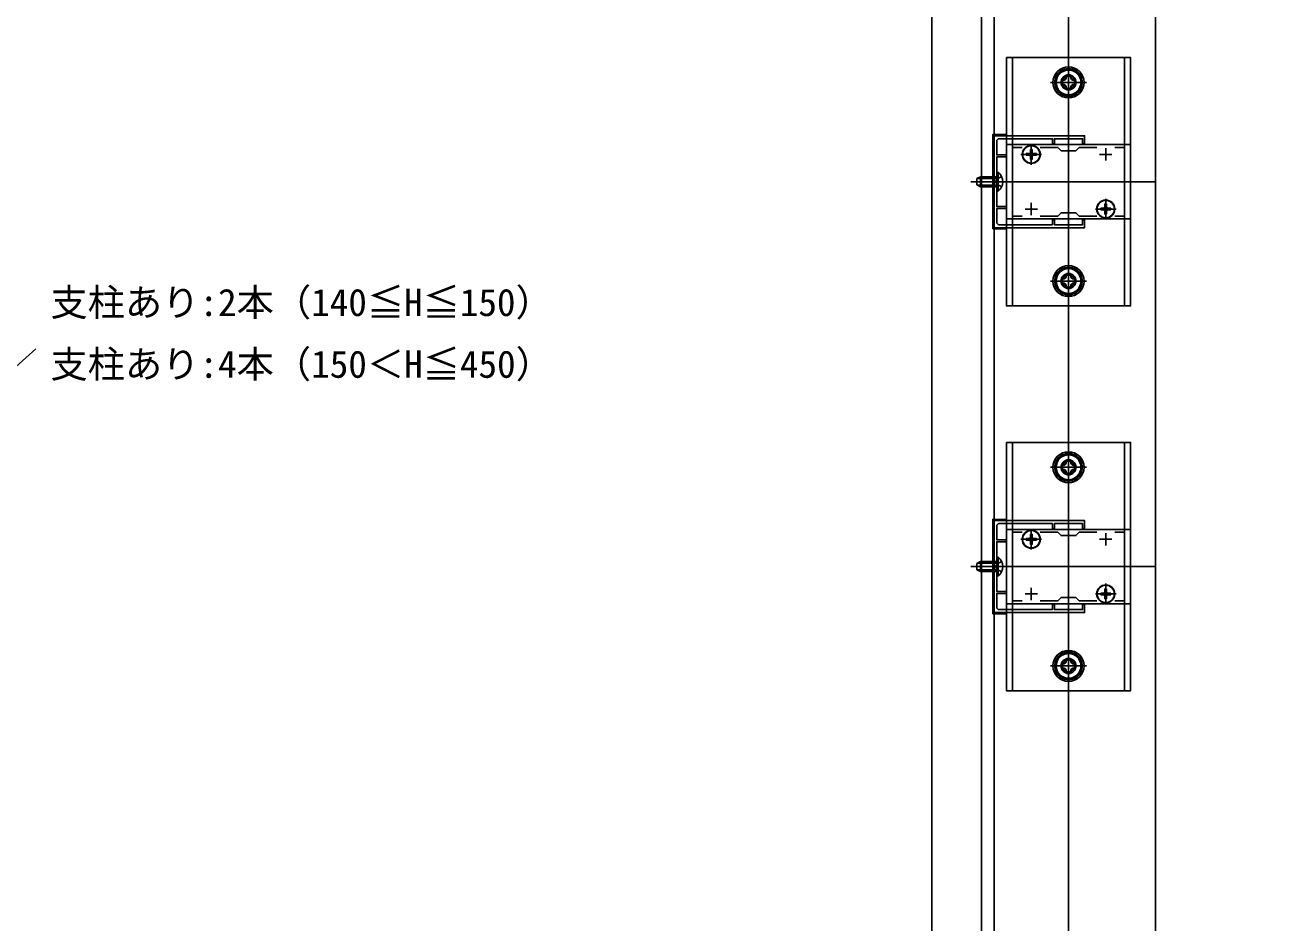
# Model space of a CAD drawing. Units: millimetres, scale not verified. Extents: x -875 to 875, y -1300 to 1294.
# Drawn here: x -246 to 262, y -938 to -577 of the extents above; entities that cross this region are included whole.
import ezdxf
from ezdxf.enums import TextEntityAlignment as Align

# ---------------------------------------------------------------- set-up
doc = ezdxf.new("R2010")
doc.units = ezdxf.units.MM
doc.header["$LTSCALE"] = 8
for name, color, linetype in [('0-2_YKK_11', 7, 'Continuous'), ('0-4_YKK_12', 2, 'Continuous'), ('0-5_YKK_13', 4, 'Continuous'), ('0-6_YKK_D', 6, 'Continuous'), ('0-8_YSS_K', 3, 'Continuous')]:
    doc.layers.add(name, color=color, linetype=linetype)
doc.styles.add('ＭＳ ゴシック', font='')
doc.styles.get('ＭＳ ゴシック').set_extended_font_data('MS Gothic')

msp = doc.modelspace()

# ---------------------------------------------------------------- linework, layer by layer
at = {"layer": '0-2_YKK_11'}
for p, q in [((156.654, -628.6), (161.654, -628.6)), ((159.154, -631.1), (159.154, -626.1)), ((186.654, -628.6), (191.654, -628.6)), ((189.154, -631.1), (189.154, -626.1)), ((159.154, -653.1), (159.154, -648.1)), ((189.154, -653.1), (189.154, -648.1)), ((156.654, -650.6), (161.654, -650.6)), ((186.654, -650.6), (191.654, -650.6)), ((159.154, -786.1), (159.154, -781.1)), ((189.154, -786.1), (189.154, -781.1)), ((156.654, -783.6), (161.654, -783.6)), ((186.654, -783.6), (191.654, -783.6)), ((156.654, -805.6), (161.654, -805.6)), ((159.154, -808.1), (159.154, -803.1)), ((186.654, -805.6), (191.654, -805.6)), ((189.154, -808.1), (189.154, -803.1))]:
    msp.add_line(p, q, dxfattribs=at)
for points in [[(144.154, -621.1), (144.154, -658.1), (180.654, -658.1), (180.654, -654.9), (179.854, -654.9), (179.854, -656.9), (174.612, -656.9), (174.429, -657.02), (173.879, -657.02), (173.695, -656.9), (168.454, -656.9), (168.454, -654.9), (167.654, -654.9), (167.654, -656.9), (146.254, -656.9)], [(146.254, -622.3), (167.654, -622.3), (167.654, -624.3), (168.454, -624.3), (168.454, -622.3), (173.695, -622.3), (173.879, -622.18), (174.429, -622.18), (174.612, -622.3), (179.854, -622.3), (179.854, -624.3), (180.654, -624.3), (180.654, -621.1), (144.154, -621.1)], [(145.254, -655.9), (145.254, -650.4), (149.154, -650.4), (149.154, -649.6), (145.254, -649.6), (145.254, -640.058), (145.134, -639.875), (145.134, -639.325), (145.254, -639.142), (145.254, -629.6), (149.154, -629.6), (149.154, -628.8), (145.254, -628.8), (145.254, -623.3)], [(155.52, -653.4), (151.654, -653.4), (151.654, -625.8), (155.52, -625.8)], [(162.787, -625.8), (169.854, -625.8), (171.154, -627.1), (177.154, -627.1), (178.454, -625.8), (185.52, -625.8)], [(192.787, -625.8), (196.654, -625.8), (196.654, -653.4), (192.787, -653.4)], [(185.52, -653.4), (178.454, -653.4), (177.154, -652.1), (171.154, -652.1), (169.854, -653.4), (162.787, -653.4)], [(144.154, -776.1), (144.154, -813.1), (180.654, -813.1), (180.654, -809.9), (179.854, -809.9), (179.854, -811.9), (174.612, -811.9), (174.429, -812.02), (173.879, -812.02), (173.695, -811.9), (168.454, -811.9), (168.454, -809.9), (167.654, -809.9), (167.654, -811.9), (146.254, -811.9)], [(146.254, -777.3), (167.654, -777.3), (167.654, -779.3), (168.454, -779.3), (168.454, -777.3), (173.695, -777.3), (173.879, -777.18), (174.429, -777.18), (174.612, -777.3), (179.854, -777.3), (179.854, -779.3), (180.654, -779.3), (180.654, -776.1), (144.154, -776.1)], [(145.254, -810.9), (145.254, -805.4), (149.154, -805.4), (149.154, -804.6), (145.254, -804.6), (145.254, -795.058), (145.134, -794.875), (145.134, -794.325), (145.254, -794.142), (145.254, -784.6), (149.154, -784.6), (149.154, -783.8), (145.254, -783.8), (145.254, -778.3)], [(155.52, -808.4), (151.654, -808.4), (151.654, -780.8), (155.52, -780.8)], [(162.787, -780.8), (169.854, -780.8), (171.154, -782.1), (177.154, -782.1), (178.454, -780.8), (185.52, -780.8)], [(192.787, -780.8), (196.654, -780.8), (196.654, -808.4), (192.787, -808.4)], [(185.52, -808.4), (178.454, -808.4), (177.154, -807.1), (171.154, -807.1), (169.854, -808.4), (162.787, -808.4)]]:
    msp.add_lwpolyline(points, dxfattribs=at)
for points in [[(149.154, -654.6), (199.154, -654.6), (199.154, -624.6), (149.154, -624.6)], [(149.154, -809.6), (199.154, -809.6), (199.154, -779.6), (149.154, -779.6)]]:
    msp.add_lwpolyline(points, close=True, dxfattribs=at)
for centre, start, end in [((146.254, -623.3), 90.00001, 179.99999), ((146.254, -655.9), 180.00001, 269.99999), ((146.254, -778.3), 90.00001, 179.99999), ((146.254, -810.9), 180.00001, 269.99999)]:
    msp.add_arc(centre, 1, start, end, dxfattribs=at)
at = {"layer": '0-4_YKK_12'}
for p, q in [((139.154, -426.6), (139.154, -1007.6)), ((209.154, -639.6), (139.154, -639.6)), ((209.154, -794.6), (139.154, -794.6))]:
    msp.add_line(p, q, dxfattribs=at)
for points in [[(119.154, -367.6), (138.654, -367.6), (144.154, -367.6), (144.154, -981.6)], [(119.154, -367.6), (119.154, -981.6), (139.154, -981.6), (144.154, -981.6)], [(139.154, -426.6), (209.154, -426.6), (209.154, -1007.6)]]:
    msp.add_lwpolyline(points, dxfattribs=at)
at = {"layer": '0-5_YKK_13'}
for p, q in [((151.654, -589.6), (196.652, -589.6)), ((151.654, -589.6), (151.654, -689.6)), ((174.154, -606.85), (174.154, -592.35)), ((196.652, -589.6), (196.651, -689.6)), ((171.874, -598.84), (171.154, -598.84)), ((166.904, -599.6), (181.404, -599.6)), ((176.434, -600.36), (177.154, -600.36)), ((163.304, -628.6), (155.004, -628.6)), ((157.104, -628.25), (157.104, -628.95)), ((157.104, -628.25), (158.304, -628.25)), ((157.104, -628.95), (158.304, -628.95)), ((158.804, -626.55), (159.504, -626.55)), ((158.804, -626.55), (158.804, -627.75)), ((158.804, -629.45), (158.804, -630.65)), ((159.154, -624.45), (159.154, -632.75)), ((159.504, -626.55), (159.504, -627.75)), ((159.504, -629.45), (159.504, -630.65)), ((160.004, -628.25), (161.204, -628.25)), ((160.004, -628.95), (161.204, -628.95)), ((161.204, -628.25), (161.204, -628.95)), ((158.804, -630.65), (159.504, -630.65)), ((150.254, -639.6), (134.754, -639.6)), ((137.254, -638.3), (138.654, -637.6)), ((137.254, -640.9), (137.254, -638.3)), ((145.254, -638.254), (137.345, -638.254)), ((145.254, -637.6), (138.654, -637.6)), ((145.254, -643.35), (145.254, -635.85)), ((137.254, -640.9), (138.654, -641.6)), ((145.254, -640.946), (137.345, -640.946)), ((145.762, -643.35), (145.254, -643.35)), ((188.804, -648.55), (189.504, -648.55)), ((188.804, -648.55), (188.804, -649.75)), ((189.154, -646.45), (189.154, -654.75)), ((189.504, -648.55), (189.504, -649.75)), ((193.304, -650.6), (185.004, -650.6)), ((187.104, -650.25), (187.104, -650.95)), ((187.104, -650.25), (188.304, -650.25)), ((187.104, -650.95), (188.304, -650.95)), ((188.804, -651.45), (188.804, -652.65)), ((188.804, -652.65), (189.504, -652.65)), ((189.504, -651.45), (189.504, -652.65)), ((190.004, -650.25), (191.204, -650.25)), ((190.004, -650.95), (191.204, -650.95)), ((191.204, -650.25), (191.204, -650.95)), ((174.154, -686.85), (174.154, -672.35)), ((166.904, -679.6), (181.404, -679.6)), ((171.874, -678.84), (171.154, -678.84)), ((176.434, -680.36), (177.154, -680.36)), ((196.651, -689.6), (151.654, -689.6)), ((151.654, -744.6), (196.652, -744.6)), ((151.654, -744.6), (151.654, -844.6)), ((196.652, -744.6), (196.651, -844.6)), ((174.154, -761.85), (174.154, -747.35)), ((166.904, -754.6), (181.404, -754.6)), ((171.874, -753.84), (171.154, -753.84)), ((176.434, -755.36), (177.154, -755.36)), ((158.804, -781.55), (159.504, -781.55)), ((158.804, -781.55), (158.804, -782.75)), ((159.154, -779.45), (159.154, -787.75)), ((159.504, -781.55), (159.504, -782.75)), ((163.304, -783.6), (155.004, -783.6)), ((157.104, -783.25), (157.104, -783.95)), ((157.104, -783.25), (158.304, -783.25)), ((157.104, -783.95), (158.304, -783.95)), ((158.804, -784.45), (158.804, -785.65)), ((158.804, -785.65), (159.504, -785.65)), ((159.504, -784.45), (159.504, -785.65)), ((160.004, -783.25), (161.204, -783.25)), ((160.004, -783.95), (161.204, -783.95)), ((161.204, -783.25), (161.204, -783.95)), ((145.254, -798.35), (145.254, -790.85)), ((150.254, -794.6), (134.754, -794.6)), ((137.254, -793.3), (138.654, -792.6)), ((137.254, -795.9), (137.254, -793.3)), ((137.254, -795.9), (138.654, -796.6)), ((145.254, -793.254), (137.345, -793.254)), ((145.254, -795.946), (137.345, -795.946)), ((145.254, -792.6), (138.654, -792.6)), ((145.762, -798.35), (145.254, -798.35)), ((189.154, -801.45), (189.154, -809.75)), ((193.304, -805.6), (185.004, -805.6)), ((187.104, -805.25), (187.104, -805.95)), ((187.104, -805.25), (188.304, -805.25)), ((187.104, -805.95), (188.304, -805.95)), ((188.804, -803.55), (189.504, -803.55)), ((188.804, -803.55), (188.804, -804.75)), ((188.804, -806.45), (188.804, -807.65)), ((189.504, -803.55), (189.504, -804.75)), ((189.504, -806.45), (189.504, -807.65)), ((190.004, -805.25), (191.204, -805.25)), ((190.004, -805.95), (191.204, -805.95)), ((191.204, -805.25), (191.204, -805.95)), ((188.804, -807.65), (189.504, -807.65)), ((174.154, -841.85), (174.154, -827.35)), ((166.904, -834.6), (181.404, -834.6)), ((171.874, -833.84), (171.154, -833.84)), ((176.434, -835.36), (177.154, -835.36)), ((196.651, -844.6), (151.654, -844.6))]:
    msp.add_line(p, q, dxfattribs=at)
for points in [[(149.154, -589.6), (199.154, -589.6), (199.154, -689.6), (149.154, -689.6)], [(174.154, -593.826), (169.154, -596.713), (169.154, -602.487), (174.154, -605.374), (179.154, -602.487), (179.154, -596.713)], [(143.654, -658.6), (143.654, -620.6), (149.154, -620.6), (149.154, -658.6)], [(174.154, -673.826), (169.154, -676.713), (169.154, -682.487), (174.154, -685.374), (179.154, -682.487), (179.154, -676.713)], [(149.154, -744.6), (199.154, -744.6), (199.154, -844.6), (149.154, -844.6)], [(174.154, -748.826), (169.154, -751.713), (169.154, -757.487), (174.154, -760.374), (179.154, -757.487), (179.154, -751.713)], [(143.654, -813.6), (143.654, -775.6), (149.154, -775.6), (149.154, -813.6)], [(174.154, -828.826), (169.154, -831.713), (169.154, -837.487), (174.154, -840.374), (179.154, -837.487), (179.154, -831.713)]]:
    msp.add_lwpolyline(points, close=True, dxfattribs=at)
for points in [[(171.154, -598.84), (171.154, -600.36), (171.874, -600.36)], [(174.914, -597.32), (174.914, -596.6), (173.394, -596.6), (173.394, -597.32)], [(177.154, -600.36), (177.154, -598.84), (176.434, -598.84)], [(173.394, -601.88), (173.394, -602.6), (174.914, -602.6), (174.914, -601.88)], [(145.254, -641.6), (138.654, -641.6), (138.654, -637.6)], [(147.263, -637.55), (145.407, -638.455), (144.798, -639.6)], [(147.263, -641.65), (145.407, -640.745), (144.798, -639.6)], [(145.762, -643.35), (145.762, -635.85), (145.254, -635.85)], [(171.154, -678.84), (171.154, -680.36), (171.874, -680.36)], [(174.914, -677.32), (174.914, -676.6), (173.394, -676.6), (173.394, -677.32)], [(177.154, -680.36), (177.154, -678.84), (176.434, -678.84)], [(173.394, -681.88), (173.394, -682.6), (174.914, -682.6), (174.914, -681.88)], [(171.154, -753.84), (171.154, -755.36), (171.874, -755.36)], [(174.914, -752.32), (174.914, -751.6), (173.394, -751.6), (173.394, -752.32)], [(177.154, -755.36), (177.154, -753.84), (176.434, -753.84)], [(173.394, -756.88), (173.394, -757.6), (174.914, -757.6), (174.914, -756.88)], [(145.762, -798.35), (145.762, -790.85), (145.254, -790.85)], [(145.254, -796.6), (138.654, -796.6), (138.654, -792.6)], [(147.263, -792.55), (145.407, -793.455), (144.798, -794.6)], [(147.263, -796.65), (145.407, -795.745), (144.798, -794.6)], [(174.914, -832.32), (174.914, -831.6), (173.394, -831.6), (173.394, -832.32)], [(171.154, -833.84), (171.154, -835.36), (171.874, -835.36)], [(173.394, -836.88), (173.394, -837.6), (174.914, -837.6), (174.914, -836.88)], [(177.154, -835.36), (177.154, -833.84), (176.434, -833.84)]]:
    msp.add_lwpolyline(points, dxfattribs=at)
for centre, radius in [((174.154, -599.6), 6.25), ((174.154, -599.6), 5), ((174.154, -599.6), 3), ((174.154, -599.6), 2.5), ((159.154, -628.6), 3.65), ((159.154, -628.6), 3.5), ((189.154, -650.6), 3.65), ((189.154, -650.6), 3.5), ((174.154, -679.6), 6.25), ((174.154, -679.6), 5), ((174.152, -679.6), 3), ((174.152, -679.6), 2.5), ((174.154, -754.6), 6.25), ((174.154, -754.6), 5), ((174.154, -754.6), 3), ((174.154, -754.6), 2.5), ((159.154, -783.6), 3.65), ((159.154, -783.6), 3.5), ((189.154, -805.6), 3.65), ((189.154, -805.6), 3.5), ((174.154, -834.6), 6.25), ((174.154, -834.6), 5), ((174.152, -834.6), 3), ((174.152, -834.6), 2.5)]:
    msp.add_circle(centre, radius, dxfattribs=at)
for centre, radius, start, end in [((174.154, -599.6), 5.575, 153.74848, 206.25152), ((174.154, -599.6), 5.575, 93.74848, 146.25152), ((171.874, -597.32), 1.52, 270, 0), ((174.154, -599.6), 5.575, 33.74848, 86.25152), ((176.434, -597.32), 1.52, 180, 270), ((174.154, -599.6), 5.575, 333.74848, 26.25152), ((174.154, -599.6), 5.575, 213.74848, 266.25152), ((171.874, -601.88), 1.52, 0, 90), ((174.154, -599.6), 5.575, 273.74848, 326.25152), ((176.434, -601.88), 1.52, 90, 180), ((158.304, -627.75), 0.5, 270, 0), ((158.304, -629.45), 0.5, 0, 90), ((160.004, -627.75), 0.5, 180, 270), ((160.004, -629.45), 0.5, 90, 180), ((143.227, -639.6), 4.527, 304.06671, 55.93329), ((188.304, -649.75), 0.5, 270, 0), ((190.004, -649.75), 0.5, 180, 270), ((188.304, -651.45), 0.5, 0, 90), ((190.004, -651.45), 0.5, 90, 180), ((174.154, -679.6), 5.575, 93.74848, 146.25152), ((174.154, -679.6), 5.575, 33.74848, 86.25152), ((174.154, -679.6), 5.575, 153.74848, 206.25152), ((171.874, -677.32), 1.52, 270, 0), ((176.434, -677.32), 1.52, 180, 270), ((174.154, -679.6), 5.575, 333.74848, 26.25152), ((174.154, -679.6), 5.575, 213.74848, 266.25152), ((171.874, -681.88), 1.52, 0, 90), ((174.154, -679.6), 5.575, 273.74848, 326.25152), ((176.434, -681.88), 1.52, 90, 180), ((174.154, -754.6), 5.575, 93.74848, 146.25152), ((174.154, -754.6), 5.575, 33.74848, 86.25152), ((174.154, -754.6), 5.575, 153.74848, 206.25152), ((171.874, -752.32), 1.52, 270, 0), ((171.874, -756.88), 1.52, 0, 90), ((176.434, -752.32), 1.52, 180, 270), ((176.434, -756.88), 1.52, 90, 180), ((174.154, -754.6), 5.575, 333.74848, 26.25152), ((174.154, -754.6), 5.575, 213.74848, 266.25152), ((174.154, -754.6), 5.575, 273.74848, 326.25152), ((158.304, -782.75), 0.5, 270, 0), ((158.304, -784.45), 0.5, 0, 90), ((160.004, -782.75), 0.5, 180, 270), ((160.004, -784.45), 0.5, 90, 180), ((143.227, -794.6), 4.527, 304.06671, 55.93329), ((188.304, -804.75), 0.5, 270, 0), ((188.304, -806.45), 0.5, 0, 90), ((190.004, -804.75), 0.5, 180, 270), ((190.004, -806.45), 0.5, 90, 180), ((174.154, -834.6), 5.575, 153.74848, 206.25152), ((174.154, -834.6), 5.575, 93.74848, 146.25152), ((171.874, -832.32), 1.52, 270, 0), ((174.154, -834.6), 5.575, 33.74848, 86.25152), ((176.434, -832.32), 1.52, 180, 270), ((174.154, -834.6), 5.575, 333.74848, 26.25152), ((171.874, -836.88), 1.52, 0, 90), ((176.434, -836.88), 1.52, 90, 180), ((174.154, -834.6), 5.575, 213.74848, 266.25152), ((174.154, -834.6), 5.575, 273.74848, 326.25152)]:
    msp.add_arc(centre, radius, start, end, dxfattribs=at)
at = {"layer": '0-6_YKK_D'}
msp.add_lwpolyline([(-322.726, -779.6), (-318.261, -775.592), (-241.766, -706.932)], dxfattribs=at)
at = {"layer": '0-8_YSS_K'}
msp.add_lwpolyline([(174.154, -1044.6), (174.154, -389.6), (504.154, -389.6)], dxfattribs=at)

# ---------------------------------------------------------------- texts
at = {"layer": '0-6_YKK_D', "style": 'ＭＳ ゴシック'}
for s, p in [('支柱あり:2本（140≦H≦150）', (-235.838, -696.987)), ('支柱あり:4本（150＜H≦450）', (-235.838, -721.864))]:
    msp.add_text(s, height=11, dxfattribs=at).set_placement(p, align=Align.BOTTOM_LEFT)

doc.saveas('drawing.dxf')
